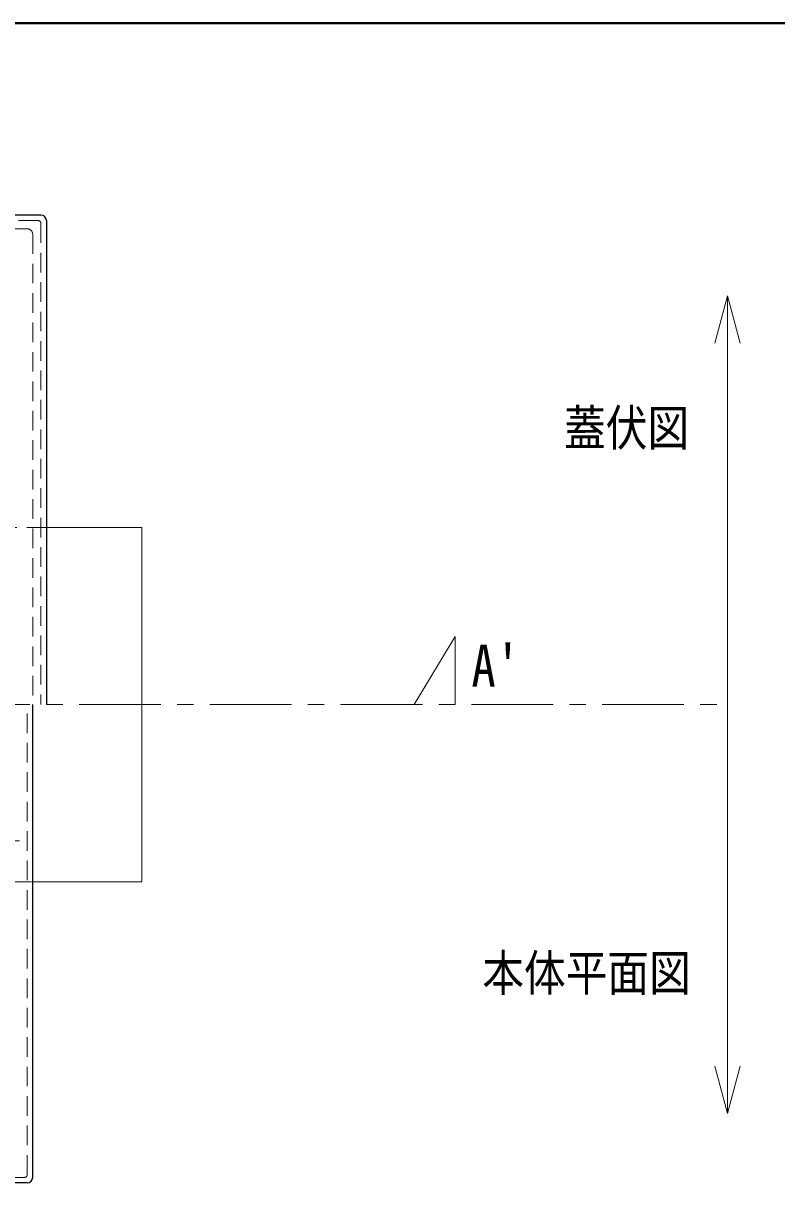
# Model space of a CAD drawing. Units: millimetres, scale not verified. Extents: x -637 to 578, y -407 to 436.
# Drawn here: x -131.6 to 6.7, y 222.9 to 435.6 of the extents above; entities that cross this region are included whole.
import ezdxf
from ezdxf.enums import TextEntityAlignment as Align

# ---------------------------------------------------------------- set-up
doc = ezdxf.new("R2010")
doc.units = ezdxf.units.MM
doc.header["$LTSCALE"] = 3
doc.linetypes.add('CHAIN1', pattern=[8, 5, -1, 1, -1])
doc.linetypes.add('DASHED1', pattern=[1.8, 1.2, -0.6])
doc.layers.add('0-0', color=4, linetype='Continuous', lineweight=9)
doc.styles.add('ＭＳ ゴシック', font='')
doc.styles.get('ＭＳ ゴシック').set_extended_font_data('MS Gothic')

msp = doc.modelspace()

# ---------------------------------------------------------------- linework, layer by layer
at = {"layer": '0-0', "color": 1, "lineweight": 40}
msp.add_line((578.16, 435.574), (-636.84, 435.574), dxfattribs=at)
at = {"layer": '0-0', "color": 5, "lineweight": 25}
for p, q in [((-128.34, 400.354), (-381.34, 400.354)), ((-127.34, 399.354), (-127.34, 310.574)), ((-129.84, 223.854), (-129.84, 310.574)), ((-130.84, 222.854), (-378.84, 222.854))]:
    msp.add_line(p, q, dxfattribs=at)
at = {"layer": '0-0', "color": 7, "linetype": 'DASHED1', "lineweight": 18}
for p, q in [((-128.84, 399.354), (-380.84, 399.354)), ((-128.34, 398.854), (-128.34, 310.574)), ((-130.84, 224.354), (-130.84, 310.574)), ((-131.34, 223.854), (-378.34, 223.854))]:
    msp.add_line(p, q, dxfattribs=at)
at = {"layer": '0-0', "linetype": 'DASHED1'}
for p, q in [((-130.84, 397.854), (-378.84, 397.854)), ((-129.84, 396.854), (-129.84, 310.574)), ((-127.34, 343.074), (-165.84, 343.074)), ((-378.84, 285.574), (-130.84, 285.574)), ((-149.84, 278.074), (-129.84, 278.074))]:
    msp.add_line(p, q, dxfattribs=at)
at = {"layer": '0-0', "color": 7, "lineweight": 18}
for p, q in [((-2.34, 385.574), (-4.67, 376.881)), ((-2.34, 385.574), (-2.34, 235.574)), ((-2.34, 385.574), (-0.011, 376.881)), ((-2.34, 235.574), (-4.67, 244.267)), ((-2.34, 235.574), (-0.011, 244.267))]:
    msp.add_line(p, q, dxfattribs=at)
at = {"layer": '0-0', "linetype": 'CHAIN1'}
msp.add_line((-457.34, 310.574), (-2.34, 310.574), dxfattribs=at)
at = {"layer": '0-0'}
msp.add_line((-129.84, 278.074), (-109.84, 278.074), dxfattribs=at)
msp.add_lwpolyline([(-127.34, 343.074), (-109.84, 343.074), (-109.84, 278.074)], dxfattribs=at)
at = {"layer": '0-0', "linetype": 'CHAIN1'}
msp.add_lwpolyline([(-59.84, 310.574), (-52.34, 323.074), (-52.34, 310.574)], dxfattribs=at)
at = {"layer": '0-0', "color": 5, "lineweight": 25}
for centre, start, end in [((-128.34, 399.354), 0, 90), ((-130.84, 223.854), 270, 0)]:
    msp.add_arc(centre, 1, start, end, dxfattribs=at)
at = {"layer": '0-0', "linetype": 'DASHED1'}
msp.add_arc((-130.84, 396.854), 1, 0, 90, dxfattribs=at)
at = {"layer": '0-0', "color": 7, "linetype": 'DASHED1', "lineweight": 18}
for centre, start, end in [((-128.84, 398.854), 0, 90), ((-131.34, 224.354), 270, 0)]:
    msp.add_arc(centre, 0.5, start, end, dxfattribs=at)

# ---------------------------------------------------------------- texts
at = {"layer": '0-0', "color": 7, "style": 'ＭＳ ゴシック', "width": 0.85}
for s, height, p in [('蓋伏図', 6.598, (-32.34, 356.074)), ("A'", 7.698, (-49.34, 311.574)), ('本体平面図', 6.598, (-47.34, 256.074))]:
    msp.add_text(s, height=height, dxfattribs=at).set_placement(p, align=Align.BOTTOM_LEFT)

doc.saveas('drawing.dxf')
